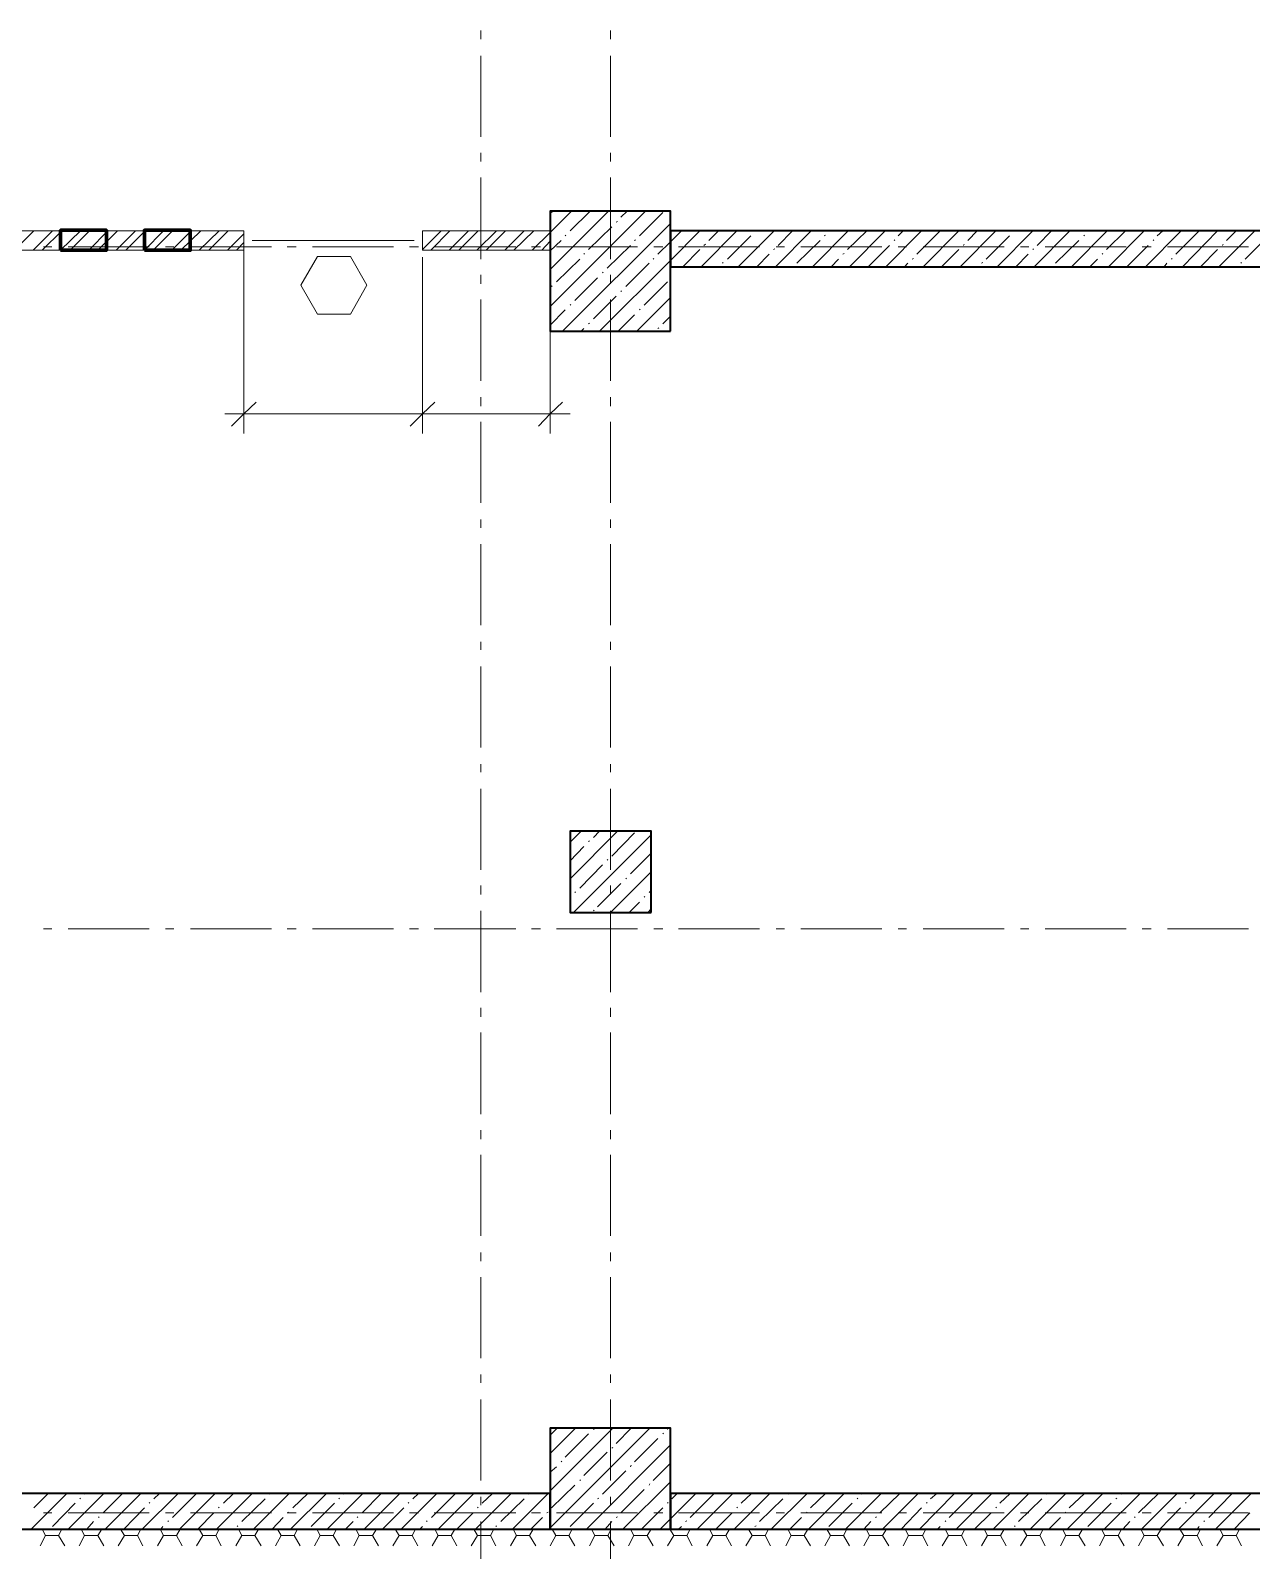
# Model space of a CAD drawing. Header units: millimetres. Extents: x -249154 to 415037, y -45458 to 354837.
# Drawn here: x -190518 to -182984, y 1277 to 10653 of the extents above; entities that cross this region are included whole.
import ezdxf

# ---------------------------------------------------------------- set-up
doc = ezdxf.new("R2010")
doc.units = ezdxf.units.MM
doc.layers.add('501 заделка отвертсии ком', color=5, linetype='Continuous', lineweight=158)

msp = doc.modelspace()

# ---------------------------------------------------------------- linework, layer by layer
at = {"lineweight": 9}
for points in [[(-187739.4, 10597.9), (-187739.4, 10653)], [(-186938.7, 10597.9), (-186938.7, 10653)], [(-187739.4, 9996.3), (-187739.4, 10496.2)], [(-186938.7, 9996.3), (-186938.7, 10496.2)], [(-187739.4, 9843.8), (-187739.4, 9898.9)], [(-186938.7, 9843.8), (-186938.7, 9898.9)], [(-187739.4, 9242.2), (-187739.4, 9746.4)], [(-186938.7, 9242.2), (-186938.7, 9746.4)], [(-187311.5, 9407.5), (-187180.2, 9538.8)], [(-187311.5, 9178.7), (-186951.4, 9538.8)], [(-187311.5, 8949.9), (-186722.7, 9538.8)], [(-187303, 9530.3), (-187294.6, 9538.8)], [(-187188.7, 9415.9), (-187065.8, 9538.8)], [(-186904.8, 9471), (-186896.4, 9475.2)], [(-186875.2, 9500.7), (-186837, 9538.8)], [(-186760.8, 9386.3), (-186616.8, 9530.3)], [(-190615.9, 9297.3), (-190497.2, 9415.9)], [(-190501.5, 9297.3), (-190382.9, 9415.9)], [(-190446.4, 9297.3), (-190323.6, 9415.9)], [(-190332, 9297.3), (-190209.2, 9415.9)], [(-190272.7, 9297.3), (-190154.1, 9415.9)], [(-190158.3, 9297.3), (-190039.7, 9415.9)], [(-190103.3, 9297.3), (-189980.4, 9415.9)], [(-189988.9, 9297.3), (-189870.3, 9415.9)], [(-189929.6, 9297.3), (-189811, 9415.9)], [(-189815.2, 9297.3), (-189696.6, 9415.9)], [(-189760.1, 9297.3), (-189641.5, 9415.9)], [(-189645.7, 9297.3), (-189527.1, 9415.9)], [(-189590.7, 9297.3), (-189467.8, 9415.9)], [(-189476.3, 9297.3), (-189353.4, 9415.9)], [(-189417, 9297.3), (-189298.4, 9415.9)], [(-189302.6, 9297.3), (-189200.9, 9399)], [(-188099.5, 9301.6), (-187985.1, 9415.9)], [(-188099.5, 9415.9), (-188099.5, 9415.9)], [(-188048.6, 9297.3), (-187930, 9415.9)], [(-187934.3, 9297.3), (-187815.6, 9415.9)], [(-187875, 9297.3), (-187756.3, 9415.9)], [(-187764.8, 9297.3), (-187642, 9415.9)], [(-187705.5, 9297.3), (-187586.9, 9415.9)], [(-187591.1, 9297.3), (-187472.5, 9415.9)], [(-187536, 9297.3), (-187413.2, 9415.9)], [(-187421.7, 9297.3), (-187311.5, 9407.5)], [(-187235.3, 8797.4), (-186570.2, 9462.5)], [(-187218.3, 9386.3), (-187214.1, 9390.5)], [(-187074.3, 9301.6), (-186930.2, 9441.4)], [(-187006.5, 8797.4), (-186570.2, 9233.8), (-186388, 9415.9)], [(-186646.4, 9271.9), (-186570.2, 9348.2), (-186502.4, 9415.9)], [(-186379.5, 9195.6), (-186159.2, 9415.9)], [(-186332.9, 9356.6), (-186273.6, 9415.9)], [(-186218.5, 9242.2), (-186074.5, 9386.3)], [(-186150.8, 9195.6), (-185930.5, 9415.9)], [(-186049.1, 9415.9), (-186044.9, 9415.9)], [(-185922, 9195.6), (-185701.7, 9415.9)], [(-185905.1, 9327), (-185816.1, 9415.9)], [(-185693.2, 9195.6), (-185472.9, 9415.9)], [(-185621.2, 9386.3), (-185612.7, 9390.5)], [(-185591.6, 9415.9), (-185587.3, 9415.9)], [(-185477.2, 9301.6), (-185358.6, 9415.9)], [(-185464.5, 9195.6), (-185244.2, 9415.9)], [(-185239.9, 9195.6), (-185019.7, 9415.9)], [(-185163.7, 9386.3), (-185134, 9415.9)], [(-185049.3, 9271.9), (-184905.3, 9415.9)], [(-185011.2, 9195.6), (-184790.9, 9415.9)], [(-184782.4, 9195.6), (-184562.1, 9415.9)], [(-184735.8, 9356.6), (-184676.5, 9415.9)], [(-184621.4, 9242.2), (-184477.4, 9386.3)], [(-184553.7, 9195.6), (-184333.4, 9415.9)], [(-184447.8, 9415.9), (-184447.8, 9415.9)], [(-184324.9, 9195.6), (-184104.6, 9415.9)], [(-184308, 9327), (-184219, 9415.9)], [(-184096.1, 9195.6), (-183875.8, 9415.9)], [(-184019.9, 9386.3), (-184015.6, 9390.5)], [(-183994.5, 9415.9), (-183990.2, 9415.9)], [(-183880.1, 9301.6), (-183761.5, 9415.9)], [(-183867.4, 9195.6), (-183647.1, 9415.9)], [(-183638.6, 9195.6), (-183418.3, 9415.9)], [(-183566.6, 9386.3), (-183532.7, 9415.9)], [(-183452.2, 9271.9), (-183308.2, 9415.9)], [(-183409.8, 9195.6), (-183193.8, 9415.9)], [(-183185.3, 9195.6), (-182965, 9415.9)], [(-183138.7, 9356.6), (-183079.4, 9415.9)], [(-183024.3, 9242.2), (-182880.3, 9386.3)], [(-190437.9, 9318.5), (-190387.1, 9318.5)], [(-190285.4, 9318.5), (-189785.5, 9318.5)], [(-189683.9, 9318.5), (-189633, 9318.5)], [(-189531.4, 9318.5), (-189031.5, 9318.5)], [(-189247.5, 9297.3), (-189200.9, 9343.9)], [(-189200.9, 9297.3), (-189200.9, 8289.1), (-189200.9, 8166.2)], [(-189150.1, 9356.6), (-188150.3, 9356.6)], [(-188934, 9318.5), (-188879, 9318.5)], [(-188777.3, 9318.5), (-188277.4, 9318.5)], [(-188180, 9318.5), (-188124.9, 9318.5)], [(-188027.5, 9318.5), (-187523.3, 9318.5)], [(-187425.9, 9318.5), (-187370.8, 9318.5)], [(-187362.4, 9297.3), (-187311.5, 9352.4)], [(-187311.5, 9293.1), (-187243.7, 9356.6)], [(-187273.4, 9318.5), (-186773.5, 9318.5)], [(-186959.9, 9187.2), (-186815.9, 9327)], [(-186790.4, 9356.6), (-186786.2, 9360.9)], [(-186671.8, 9318.5), (-186616.8, 9318.5)], [(-186519.3, 9318.5), (-186019.4, 9318.5)], [(-186493.9, 9195.6), (-186388, 9301.6)], [(-186362.6, 9327), (-186354.1, 9335.4)], [(-185934.7, 9301.6), (-185926.2, 9305.8)], [(-185917.8, 9318.5), (-185866.9, 9318.5)], [(-185790.7, 9216.8), (-185646.6, 9356.6)], [(-185765.3, 9318.5), (-185265.4, 9318.5)], [(-185350.1, 9195.6), (-185218.8, 9327)], [(-185189.1, 9356.6), (-185184.9, 9360.9)], [(-185163.7, 9318.5), (-185112.9, 9318.5)], [(-185011.2, 9318.5), (-184511.3, 9318.5)], [(-184896.8, 9195.6), (-184790.9, 9301.6)], [(-184761.2, 9327), (-184757, 9335.4)], [(-184409.6, 9318.5), (-184358.8, 9318.5)], [(-184333.4, 9301.6), (-184329.1, 9305.8)], [(-184257.1, 9318.5), (-183757.2, 9318.5)], [(-184193.6, 9216.8), (-184049.5, 9356.6)], [(-183753, 9195.6), (-183621.7, 9327)], [(-183659.8, 9318.5), (-183604.7, 9318.5)], [(-183592, 9356.6), (-183587.8, 9360.9)], [(-183503, 9318.5), (-183003.2, 9318.5)], [(-183299.7, 9195.6), (-183193.8, 9301.6)], [(-183164.1, 9327), (-183159.9, 9335.4)], [(-188099.5, 9255), (-188099.5, 8289.1), (-188099.5, 8166.2)], [(-187273.4, 9102.4), (-187129.4, 9242.2)], [(-187103.9, 9271.9), (-187099.7, 9276.1)], [(-186845.5, 9072.8), (-186701.5, 9216.8)], [(-186676.1, 9242.2), (-186671.8, 9246.5)], [(-186248.2, 9216.8), (-186244, 9221.1)], [(-186036.4, 9195.6), (-185960.1, 9271.9)], [(-185578.9, 9195.6), (-185532.3, 9242.2)], [(-185506.8, 9271.9), (-185498.4, 9276.1)], [(-185125.6, 9195.6), (-185104.4, 9216.8)], [(-185079, 9242.2), (-185070.5, 9246.5)], [(-184651.1, 9216.8), (-184642.6, 9221.1)], [(-184439.3, 9195.6), (-184363, 9271.9)], [(-183981.8, 9195.6), (-183935.2, 9242.2)], [(-183905.5, 9271.9), (-183901.3, 9276.1)], [(-183524.2, 9195.6), (-183507.3, 9216.8)], [(-183477.6, 9242.2), (-183473.4, 9246.5)], [(-183049.8, 9216.8), (-183045.5, 9221.1)], [(-187739.4, 9089.7), (-187739.4, 9144.8)], [(-187159, 8988.1), (-187019.2, 9127.9)], [(-186989.6, 9157.5), (-186985.3, 9161.8)], [(-186938.7, 9089.7), (-186938.7, 9144.8)], [(-186731.1, 8958.4), (-186587.1, 9102.4)], [(-187303, 9072.8), (-187298.8, 9077)], [(-187044.6, 8873.7), (-186904.8, 9013.5)], [(-186875.2, 9043.1), (-186870.9, 9047.4)], [(-186777.7, 8797.4), (-186570.2, 9005)], [(-187739.4, 8492.4), (-187739.4, 8992.3)], [(-187311.5, 8835.6), (-187218.3, 8928.8)], [(-187188.7, 8958.4), (-187184.4, 8962.7)], [(-186938.7, 8492.4), (-186938.7, 8992.3)], [(-186760.8, 8928.8), (-186756.6, 8933)], [(-187120.9, 8797.4), (-187103.9, 8814.4)], [(-187074.3, 8844), (-187070, 8848.3)], [(-186892.1, 8797.4), (-186790.4, 8899.1)], [(-186646.4, 8814.4), (-186642.2, 8818.6)], [(-186616.8, 8844), (-186570.2, 8890.6)], [(-187311.5, 8797.4), (-187311.5, 8289.1), (-187311.5, 8166.2)], [(-187739.4, 8335.7), (-187739.4, 8390.7)], [(-186938.7, 8335.7), (-186938.7, 8390.7)], [(-189319.5, 8289.1), (-188099.5, 8289.1), (-187188.7, 8289.1)], [(-187739.4, 7738.3), (-187739.4, 8238.2)], [(-186938.7, 7738.3), (-186938.7, 8238.2)], [(-187739.4, 7585.8), (-187739.4, 7636.7)], [(-186938.7, 7585.8), (-186938.7, 7636.7)], [(-187739.4, 6984.3), (-187739.4, 7484.2)], [(-186938.7, 6984.3), (-186938.7, 7484.2)], [(-187739.4, 6831.8), (-187739.4, 6882.6)], [(-186938.7, 6831.8), (-186938.7, 6882.6)], [(-187739.4, 6230.2), (-187739.4, 6730.1)], [(-186938.7, 6230.2), (-186938.7, 6730.1)], [(-187739.4, 6077.7), (-187739.4, 6128.5)], [(-186938.7, 6077.7), (-186938.7, 6128.5)], [(-187739.4, 5476.1), (-187739.4, 5976)], [(-186938.7, 5476.1), (-186938.7, 5976)], [(-187188.7, 5645.6), (-187120.9, 5713.4)], [(-187188.7, 5421.1), (-186896.4, 5713.4)], [(-187167.5, 5213.5), (-186688.8, 5692.2)], [(-187074.3, 5649.8), (-187070, 5654.1)], [(-187044.6, 5675.2), (-187006.5, 5713.4)], [(-186930.2, 5560.9), (-186790.4, 5704.9)], [(-187188.7, 5531.2), (-187103.9, 5620.2)], [(-186959.9, 5535.4), (-186955.7, 5539.7)], [(-186815.9, 5450.7), (-186688.8, 5577.8)], [(-187129.4, 5361.8), (-186989.6, 5505.8)], [(-186938.7, 5213.5), (-186688.8, 5463.4)], [(-187739.4, 5323.6), (-187739.4, 5378.7)], [(-187019.2, 5247.4), (-186875.2, 5391.4)], [(-186938.7, 5323.6), (-186938.7, 5378.7)], [(-186845.5, 5421.1), (-186841.3, 5425.3)], [(-186701.5, 5336.3), (-186688.8, 5349)], [(-187188.7, 5306.7), (-187188.7, 5306.7)], [(-187159, 5336.3), (-187154.8, 5340.6)], [(-186824.3, 5213.5), (-186760.8, 5277)], [(-186731.1, 5306.7), (-186726.9, 5310.9)], [(-187739.4, 4722.1), (-187739.4, 5222)], [(-187044.6, 5222), (-187040.4, 5226.2)], [(-186938.7, 4722.1), (-186938.7, 5222)], [(-186710, 5213.5), (-186688.8, 5234.7)], [(-190437.9, 5111.8), (-190387.1, 5111.8)], [(-190285.4, 5111.8), (-189785.5, 5111.8)], [(-189683.9, 5111.8), (-189633, 5111.8)], [(-189531.4, 5111.8), (-189031.5, 5111.8)], [(-188934, 5111.8), (-188879, 5111.8)], [(-188777.3, 5111.8), (-188277.4, 5111.8)], [(-188180, 5111.8), (-188124.9, 5111.8)], [(-188027.5, 5111.8), (-187523.3, 5111.8)], [(-187425.9, 5111.8), (-187370.8, 5111.8)], [(-187273.4, 5111.8), (-186773.5, 5111.8)], [(-186671.8, 5111.8), (-186616.8, 5111.8)], [(-186519.3, 5111.8), (-186019.4, 5111.8)], [(-185917.8, 5111.8), (-185866.9, 5111.8)], [(-185765.3, 5111.8), (-185265.4, 5111.8)], [(-185163.7, 5111.8), (-185112.9, 5111.8)], [(-185011.2, 5111.8), (-184511.3, 5111.8)], [(-184409.6, 5111.8), (-184358.8, 5111.8)], [(-184257.1, 5111.8), (-183757.2, 5111.8)], [(-183659.8, 5111.8), (-183604.7, 5111.8)], [(-183503, 5111.8), (-183003.2, 5111.8)], [(-187739.4, 4569.6), (-187739.4, 4624.6)], [(-186938.7, 4569.6), (-186938.7, 4624.6)], [(-187739.4, 3968), (-187739.4, 4472.1)], [(-186938.7, 3968), (-186938.7, 4472.1)], [(-187739.4, 3815.5), (-187739.4, 3870.6)], [(-186938.7, 3815.5), (-186938.7, 3870.6)], [(-187739.4, 3218.2), (-187739.4, 3718.1)], [(-186938.7, 3218.2), (-186938.7, 3718.1)], [(-187739.4, 3061.4), (-187739.4, 3116.5)], [(-186938.7, 3061.4), (-186938.7, 3116.5)], [(-187739.4, 2464.1), (-187739.4, 2964)], [(-186938.7, 2464.1), (-186938.7, 2964)], [(-187739.4, 2311.6), (-187739.4, 2362.4)], [(-186938.7, 2311.6), (-186938.7, 2362.4)], [(-187739.4, 1710), (-187739.4, 2209.9)], [(-186938.7, 1710), (-186938.7, 2209.9)], [(-187315.8, 1409.2), (-187311.5, 1417.7), (-186697.2, 2032)], [(-187311.5, 1875.2), (-187154.8, 2032)], [(-187311.5, 1646.5), (-186926, 2032)], [(-187311.5, 1989.6), (-187269.2, 2032)], [(-187218.3, 1854.1), (-187074.3, 1998.1)], [(-187044.6, 2023.5), (-187040.4, 2027.8)], [(-186904.8, 1938.8), (-186811.6, 2032)], [(-186616.8, 1998.1), (-186612.5, 2002.3)], [(-186587.1, 2023.5), (-186582.9, 2032)], [(-187103.9, 1739.7), (-186959.9, 1883.7)], [(-187087, 1409.2), (-186570.2, 1930.3)], [(-186930.2, 1909.1), (-186926, 1913.4)], [(-186790.4, 1824.4), (-186646.4, 1968.4)], [(-187311.5, 1760.9), (-187273.4, 1794.8)], [(-187243.7, 1824.4), (-187239.5, 1828.6)], [(-186815.9, 1794.8), (-186811.6, 1803.2)], [(-186676.1, 1710), (-186570.2, 1815.9)], [(-187129.4, 1710), (-187125.1, 1714.3)], [(-186989.6, 1625.3), (-186845.5, 1769.3)], [(-186862.5, 1409.2), (-186570.2, 1701.6)], [(-186701.5, 1680.4), (-186697.2, 1688.8)], [(-190514.2, 1409.2), (-190293.9, 1629.5)], [(-190497.2, 1540.6), (-190408.3, 1629.5)], [(-190285.4, 1409.2), (-190065.1, 1629.5)], [(-190213.4, 1595.6), (-190209.2, 1599.9)], [(-190183.8, 1625.3), (-190179.5, 1629.5)], [(-190069.4, 1510.9), (-189950.8, 1629.5)], [(-190056.7, 1409.2), (-189836.4, 1629.5)], [(-189827.9, 1409.2), (-189607.6, 1629.5)], [(-189755.9, 1595.6), (-189722, 1629.5)], [(-189641.5, 1481.3), (-189497.5, 1625.3)], [(-189599.1, 1409.2), (-189378.9, 1629.5)], [(-189370.4, 1409.2), (-189150.1, 1629.5)], [(-189328, 1570.2), (-189264.5, 1629.5)], [(-189213.6, 1455.8), (-189069.6, 1595.6)], [(-189141.6, 1409.2), (-188921.3, 1629.5)], [(-189044.2, 1625.3), (-189039.9, 1629.5)], [(-188912.9, 1409.2), (-188692.6, 1629.5)], [(-188900.1, 1540.6), (-188806.9, 1629.5)], [(-188688.3, 1409.2), (-188468, 1629.5)], [(-188616.3, 1595.6), (-188612.1, 1599.9)], [(-188586.7, 1625.3), (-188582.4, 1629.5)], [(-188472.3, 1510.9), (-188353.7, 1629.5)], [(-188459.6, 1409.2), (-188239.3, 1629.5)], [(-188230.8, 1409.2), (-188010.5, 1629.5)], [(-188158.8, 1595.6), (-188124.9, 1629.5)], [(-188044.4, 1481.3), (-187900.4, 1625.3)], [(-188002, 1409.2), (-187781.8, 1629.5)], [(-187773.3, 1409.2), (-187553, 1629.5)], [(-187739.4, 1557.5), (-187739.4, 1608.4)], [(-187730.9, 1570.2), (-187667.4, 1629.5)], [(-187616.5, 1455.8), (-187472.5, 1595.6)], [(-187544.5, 1409.2), (-187324.2, 1629.5)], [(-187447.1, 1625.3), (-187438.6, 1629.5)], [(-187303, 1540.6), (-187159, 1680.4)], [(-187019.2, 1595.6), (-187010.7, 1599.9)], [(-186938.7, 1557.5), (-186938.7, 1608.4)], [(-186875.2, 1510.9), (-186731.1, 1655)], [(-186633.7, 1409.2), (-186570.2, 1472.8), (-186413.4, 1629.5)], [(-186561.7, 1595.6), (-186527.8, 1629.5)], [(-186447.3, 1481.3), (-186303.3, 1625.3)], [(-186404.9, 1409.2), (-186184.7, 1629.5)], [(-186176.2, 1409.2), (-185955.9, 1629.5)], [(-186133.8, 1570.2), (-186070.3, 1629.5)], [(-186019.4, 1455.8), (-185875.4, 1595.6)], [(-185947.4, 1409.2), (-185727.1, 1629.5)], [(-185845.7, 1625.3), (-185841.5, 1629.5)], [(-185718.7, 1409.2), (-185498.4, 1629.5)], [(-185705.9, 1540.6), (-185612.7, 1629.5)], [(-185489.9, 1409.2), (-185269.6, 1629.5)], [(-185417.9, 1595.6), (-185413.6, 1599.9)], [(-185392.5, 1625.3), (-185384, 1629.5)], [(-185278.1, 1510.9), (-185155.2, 1629.5)], [(-185261.1, 1409.2), (-185040.8, 1629.5)], [(-185032.4, 1409.2), (-184816.3, 1629.5)], [(-184964.6, 1595.6), (-184926.5, 1629.5)], [(-184850.2, 1481.3), (-184706.2, 1625.3)], [(-184807.8, 1409.2), (-184587.5, 1629.5)], [(-184579.1, 1409.2), (-184358.8, 1629.5)], [(-184536.7, 1570.2), (-184473.2, 1629.5)], [(-184422.3, 1455.8), (-184278.3, 1595.6)], [(-184350.3, 1409.2), (-184130, 1629.5)], [(-184248.6, 1625.3), (-184244.4, 1629.5)], [(-184121.6, 1409.2), (-183901.3, 1629.5)], [(-184108.8, 1540.6), (-184015.6, 1629.5)], [(-183892.8, 1409.2), (-183672.5, 1629.5)], [(-183820.8, 1595.6), (-183816.5, 1599.9)], [(-183791.1, 1625.3), (-183786.9, 1629.5)], [(-183681, 1510.9), (-183558.1, 1629.5)], [(-183664, 1409.2), (-183443.7, 1629.5)], [(-183435.3, 1409.2), (-183215, 1629.5)], [(-183363.2, 1595.6), (-183329.4, 1629.5)], [(-183248.9, 1481.3), (-183109.1, 1625.3)], [(-183206.5, 1409.2), (-182986.2, 1629.5)], [(-190437.9, 1510.9), (-190387.1, 1510.9)], [(-190382.9, 1426.2), (-190243.1, 1570.2)], [(-190285.4, 1510.9), (-189785.5, 1510.9)], [(-189942.3, 1409.2), (-189815.2, 1540.6)], [(-189785.5, 1570.2), (-189781.3, 1574.5)], [(-189683.9, 1510.9), (-189633, 1510.9)], [(-189531.4, 1510.9), (-189031.5, 1510.9)], [(-189484.8, 1409.2), (-189387.3, 1510.9)], [(-189357.7, 1540.6), (-189353.4, 1544.8)], [(-188934, 1510.9), (-188879, 1510.9)], [(-188929.8, 1510.9), (-188925.6, 1515.2)], [(-188785.8, 1426.2), (-188641.7, 1570.2)], [(-188777.3, 1510.9), (-188277.4, 1510.9)], [(-188345.2, 1409.2), (-188213.9, 1540.6)], [(-188188.4, 1570.2), (-188184.2, 1574.5)], [(-188180, 1510.9), (-188124.9, 1510.9)], [(-188027.5, 1510.9), (-187523.3, 1510.9)], [(-187887.7, 1409.2), (-187786, 1510.9)], [(-187760.6, 1540.6), (-187756.3, 1544.8)], [(-187425.9, 1510.9), (-187370.8, 1510.9)], [(-187332.7, 1510.9), (-187324.2, 1515.2)], [(-187273.4, 1510.9), (-186773.5, 1510.9)], [(-187188.7, 1426.2), (-187044.6, 1570.2)], [(-186748.1, 1409.2), (-186616.8, 1540.6)], [(-186671.8, 1510.9), (-186616.8, 1510.9)], [(-186587.1, 1570.2), (-186582.9, 1574.5)], [(-186519.3, 1510.9), (-186019.4, 1510.9)], [(-186290.6, 1409.2), (-186188.9, 1510.9)], [(-186159.2, 1540.6), (-186155, 1544.8)], [(-185917.8, 1510.9), (-185866.9, 1510.9)], [(-185765.3, 1510.9), (-185265.4, 1510.9)], [(-185731.4, 1510.9), (-185727.1, 1515.2)], [(-185591.6, 1426.2), (-185447.5, 1570.2)], [(-185163.7, 1510.9), (-185112.9, 1510.9)], [(-185146.7, 1409.2), (-185019.7, 1540.6)], [(-185011.2, 1510.9), (-184511.3, 1510.9)], [(-184990, 1570.2), (-184985.8, 1574.5)], [(-184693.5, 1409.2), (-184591.8, 1510.9)], [(-184562.1, 1540.6), (-184557.9, 1544.8)], [(-184409.6, 1510.9), (-184358.8, 1510.9)], [(-184257.1, 1510.9), (-183757.2, 1510.9)], [(-184134.3, 1510.9), (-184130, 1515.2)], [(-183994.5, 1426.2), (-183850.4, 1570.2)], [(-183659.8, 1510.9), (-183604.7, 1510.9)], [(-183549.6, 1409.2), (-183422.6, 1540.6)], [(-183503, 1510.9), (-183003.2, 1510.9)], [(-183392.9, 1570.2), (-183388.7, 1574.5)], [(-183092.1, 1409.2), (-182994.7, 1510.9)], [(-190446.4, 1409.2), (-190425.2, 1371.1), (-190344.7, 1371.1), (-190306.6, 1307.6)], [(-190344.7, 1371.1), (-190323.6, 1409.2)], [(-190204.9, 1409.2), (-190183.8, 1371.1), (-190103.3, 1371.1), (-190065.1, 1307.6)], [(-190171, 1409.2), (-190128.7, 1455.8)], [(-190103.3, 1371.1), (-190077.9, 1409.2)], [(-190099, 1481.3), (-190094.8, 1485.5)], [(-189963.5, 1409.2), (-189938.1, 1371.1), (-189857.6, 1371.1), (-189823.7, 1307.6)], [(-189857.6, 1371.1), (-189836.4, 1409.2)], [(-189717.8, 1409.2), (-189696.6, 1371.1), (-189616.1, 1371.1), (-189582.2, 1307.6)], [(-189713.5, 1409.2), (-189700.8, 1426.2)], [(-189671.2, 1455.8), (-189666.9, 1460.1)], [(-189616.1, 1371.1), (-189594.9, 1409.2)], [(-189476.3, 1409.2), (-189455.1, 1371.1), (-189374.6, 1371.1), (-189340.7, 1307.6)], [(-189374.6, 1371.1), (-189353.4, 1409.2)], [(-189243.3, 1426.2), (-189239.1, 1430.4)], [(-189234.8, 1409.2), (-189213.6, 1371.1), (-189133.1, 1371.1), (-189095, 1307.6)], [(-189133.1, 1371.1), (-189112, 1409.2)], [(-189027.2, 1409.2), (-188959.5, 1481.3)], [(-188993.3, 1409.2), (-188972.2, 1371.1), (-188891.7, 1371.1), (-188853.5, 1307.6)], [(-188891.7, 1371.1), (-188870.5, 1409.2)], [(-188751.9, 1409.2), (-188730.7, 1371.1), (-188650.2, 1371.1), (-188612.1, 1307.6)], [(-188650.2, 1371.1), (-188629, 1409.2)], [(-188573.9, 1409.2), (-188527.3, 1455.8)], [(-188510.4, 1409.2), (-188489.2, 1371.1), (-188408.7, 1371.1), (-188370.6, 1307.6)], [(-188501.9, 1481.3), (-188497.7, 1485.5)], [(-188408.7, 1371.1), (-188383.3, 1409.2)], [(-188268.9, 1409.2), (-188243.5, 1371.1), (-188163, 1371.1), (-188129.1, 1307.6)], [(-188163, 1371.1), (-188141.8, 1409.2)], [(-188116.4, 1409.2), (-188099.5, 1426.2)], [(-188074.1, 1455.8), (-188069.8, 1460.1)], [(-188023.2, 1409.2), (-188002, 1371.1), (-187921.6, 1371.1), (-187887.7, 1307.6)], [(-187921.6, 1371.1), (-187900.4, 1409.2)], [(-187781.8, 1409.2), (-187760.6, 1371.1), (-187680.1, 1371.1), (-187646.2, 1307.6)], [(-187739.4, 956), (-187739.4, 1455.8)], [(-187680.1, 1371.1), (-187658.9, 1409.2)], [(-187646.2, 1426.2), (-187642, 1430.4)], [(-187540.3, 1409.2), (-187519.1, 1371.1), (-187438.6, 1371.1), (-187400.5, 1307.6)], [(-187438.6, 1371.1), (-187417.4, 1409.2)], [(-187430.1, 1409.2), (-187358.1, 1481.3)], [(-187298.8, 1409.2), (-187277.6, 1371.1), (-187197.1, 1371.1), (-187159, 1307.6)], [(-187197.1, 1371.1), (-187176, 1409.2)], [(-187057.3, 1409.2), (-187036.2, 1371.1), (-186955.7, 1371.1), (-186917.5, 1307.6)], [(-186972.6, 1409.2), (-186930.2, 1455.8)], [(-186955.7, 1371.1), (-186934.5, 1409.2)], [(-186938.7, 956), (-186938.7, 1455.8)], [(-186904.8, 1481.3), (-186896.4, 1485.5)], [(-186815.9, 1409.2), (-186794.7, 1371.1), (-186714.2, 1371.1), (-186676.1, 1307.6)], [(-186714.2, 1371.1), (-186688.8, 1409.2)], [(-186574.4, 1409.2), (-186549, 1371.1), (-186468.5, 1371.1), (-186434.6, 1307.6)], [(-186519.3, 1409.2), (-186502.4, 1426.2)], [(-186477, 1455.8), (-186468.5, 1460.1)], [(-186468.5, 1371.1), (-186447.3, 1409.2)], [(-186328.7, 1409.2), (-186307.5, 1371.1), (-186227, 1371.1), (-186193.1, 1307.6)], [(-186227, 1371.1), (-186205.8, 1409.2)], [(-186087.2, 1409.2), (-186066, 1371.1), (-185985.5, 1371.1), (-185951.7, 1307.6)], [(-186049.1, 1426.2), (-186040.6, 1430.4)], [(-185985.5, 1371.1), (-185964.4, 1409.2)], [(-185845.7, 1409.2), (-185824.6, 1371.1), (-185744.1, 1371.1), (-185705.9, 1307.6)], [(-185833, 1409.2), (-185761, 1481.3)], [(-185744.1, 1371.1), (-185722.9, 1409.2)], [(-185604.3, 1409.2), (-185583.1, 1371.1), (-185502.6, 1371.1), (-185464.5, 1307.6)], [(-185502.6, 1371.1), (-185481.4, 1409.2)], [(-185375.5, 1409.2), (-185333.1, 1455.8)], [(-185362.8, 1409.2), (-185341.6, 1371.1), (-185261.1, 1371.1), (-185223, 1307.6)], [(-185303.5, 1481.3), (-185299.3, 1485.5)], [(-185261.1, 1371.1), (-185235.7, 1409.2)], [(-185121.3, 1409.2), (-185100.1, 1371.1), (-185015.4, 1371.1), (-184981.5, 1307.6)], [(-185015.4, 1371.1), (-184994.2, 1409.2)], [(-184922.2, 1409.2), (-184905.3, 1426.2)], [(-184875.6, 1455.8), (-184871.4, 1460.1)], [(-184875.6, 1409.2), (-184854.4, 1371.1), (-184773.9, 1371.1), (-184740.1, 1307.6)], [(-184773.9, 1371.1), (-184752.8, 1409.2)], [(-184634.1, 1409.2), (-184613, 1371.1), (-184532.5, 1371.1), (-184498.6, 1307.6)], [(-184532.5, 1371.1), (-184511.3, 1409.2)], [(-184447.8, 1426.2), (-184443.5, 1430.4)], [(-184392.7, 1409.2), (-184371.5, 1371.1), (-184291, 1371.1), (-184257.1, 1307.6)], [(-184291, 1371.1), (-184269.8, 1409.2)], [(-184235.9, 1409.2), (-184163.9, 1481.3)], [(-184151.2, 1409.2), (-184130, 1371.1), (-184049.5, 1371.1), (-184011.4, 1307.6)], [(-184049.5, 1371.1), (-184028.4, 1409.2)], [(-183909.7, 1409.2), (-183888.6, 1371.1), (-183808.1, 1371.1), (-183769.9, 1307.6)], [(-183808.1, 1371.1), (-183786.9, 1409.2)], [(-183778.4, 1409.2), (-183736, 1455.8)], [(-183706.4, 1481.3), (-183702.2, 1485.5)], [(-183668.3, 1409.2), (-183647.1, 1371.1), (-183566.6, 1371.1), (-183528.5, 1307.6)], [(-183566.6, 1371.1), (-183541.2, 1409.2)], [(-183426.8, 1409.2), (-183401.4, 1371.1), (-183320.9, 1371.1), (-183287, 1307.6)], [(-183320.9, 1409.2), (-183308.2, 1426.2)], [(-183320.9, 1371.1), (-183299.7, 1409.2)], [(-183278.5, 1455.8), (-183274.3, 1460.1)], [(-183181.1, 1409.2), (-183159.9, 1371.1), (-183079.4, 1371.1), (-183045.5, 1307.6)], [(-183079.4, 1371.1), (-183058.2, 1409.2)], [(-190459.1, 1307.6), (-190425.2, 1371.1)], [(-190217.6, 1307.6), (-190183.8, 1371.1)], [(-189976.2, 1307.6), (-189938.1, 1371.1)], [(-189734.7, 1307.6), (-189696.6, 1371.1)], [(-189493.2, 1307.6), (-189455.1, 1371.1)], [(-189251.8, 1307.6), (-189213.6, 1371.1)], [(-189006.1, 1307.6), (-188972.2, 1371.1)], [(-188764.6, 1307.6), (-188730.7, 1371.1)], [(-188523.1, 1307.6), (-188489.2, 1371.1)], [(-188281.6, 1307.6), (-188243.5, 1371.1)], [(-188040.2, 1307.6), (-188002, 1371.1)], [(-187798.7, 1307.6), (-187760.6, 1371.1)], [(-187557.2, 1307.6), (-187519.1, 1371.1)], [(-187311.5, 1307.6), (-187277.6, 1371.1)], [(-187070, 1307.6), (-187036.2, 1371.1)], [(-186828.6, 1307.6), (-186794.7, 1371.1)], [(-186587.1, 1307.6), (-186549, 1371.1)], [(-186345.6, 1307.6), (-186307.5, 1371.1)], [(-186104.2, 1307.6), (-186066, 1371.1)], [(-185858.5, 1307.6), (-185824.6, 1371.1)], [(-185617, 1307.6), (-185583.1, 1371.1)], [(-185375.5, 1307.6), (-185341.6, 1371.1)], [(-185134, 1307.6), (-185100.1, 1371.1)], [(-184892.6, 1307.6), (-184854.4, 1371.1)], [(-184651.1, 1307.6), (-184613, 1371.1)], [(-184409.6, 1307.6), (-184371.5, 1371.1)], [(-184163.9, 1307.6), (-184130, 1371.1)], [(-183922.4, 1307.6), (-183888.6, 1371.1)], [(-183681, 1307.6), (-183647.1, 1371.1)], [(-183439.5, 1307.6), (-183401.4, 1371.1)], [(-183198, 1307.6), (-183159.9, 1371.1)]]:
    msp.add_lwpolyline(points, dxfattribs=at)
at = {"lineweight": 40}
for points in [[(-186570.2, 8797.4), (-186570.2, 9538.8), (-187311.5, 9538.8), (-187311.5, 8797.4)], [(-182685.4, 9415.9), (-186570.2, 9415.9), (-186570.2, 9195.6), (-182685.4, 9195.6)], [(-186688.8, 5213.5), (-186688.8, 5713.4), (-187188.7, 5713.4), (-187188.7, 5213.5)], [(-186570.2, 1409.2), (-186570.2, 2032), (-187311.5, 2032), (-187311.5, 1409.2)], [(-191060.7, 1409.2), (-187311.5, 1409.2), (-187311.5, 1629.5), (-191060.7, 1629.5)], [(-186570.2, 1409.2), (-182685.4, 1409.2), (-182685.4, 1629.5), (-186570.2, 1629.5)]]:
    msp.add_lwpolyline(points, close=True, dxfattribs=at)
at = {"lineweight": 9}
for points in [[(-191060.7, 9297.3), (-189200.9, 9297.3), (-189200.9, 9415.9), (-191060.7, 9415.9)], [(-188099.5, 9297.3), (-187311.5, 9297.3), (-187311.5, 9415.9), (-188099.5, 9415.9)], [(-188747.6, 9259.2), (-188849.3, 9081.3), (-188747.6, 8903.3), (-188544.3, 8903.3), (-188442.6, 9081.3), (-188544.3, 9259.2)]]:
    msp.add_lwpolyline(points, close=True, dxfattribs=at)
at = {"lineweight": 18}
for points in [[(-189124.7, 8361.1), (-189200.9, 8289.1), (-189277.2, 8212.8)], [(-188023.2, 8361.1), (-188099.5, 8289.1), (-188175.7, 8212.8)], [(-187235.3, 8361.1), (-187311.5, 8289.1), (-187383.5, 8212.8)]]:
    msp.add_lwpolyline(points, dxfattribs=at)
at = {"layer": '501 заделка отвертсии ком', "ltscale": 0.5}
for points in [[(-190332, 9297.3), (-190049.5, 9297.3), (-190049.5, 9420.2), (-190332, 9420.2)], [(-189815.2, 9297.3), (-189532.7, 9297.3), (-189532.7, 9420.2), (-189815.2, 9420.2)]]:
    msp.add_lwpolyline(points, close=True, dxfattribs=at)

doc.saveas('drawing.dxf')
